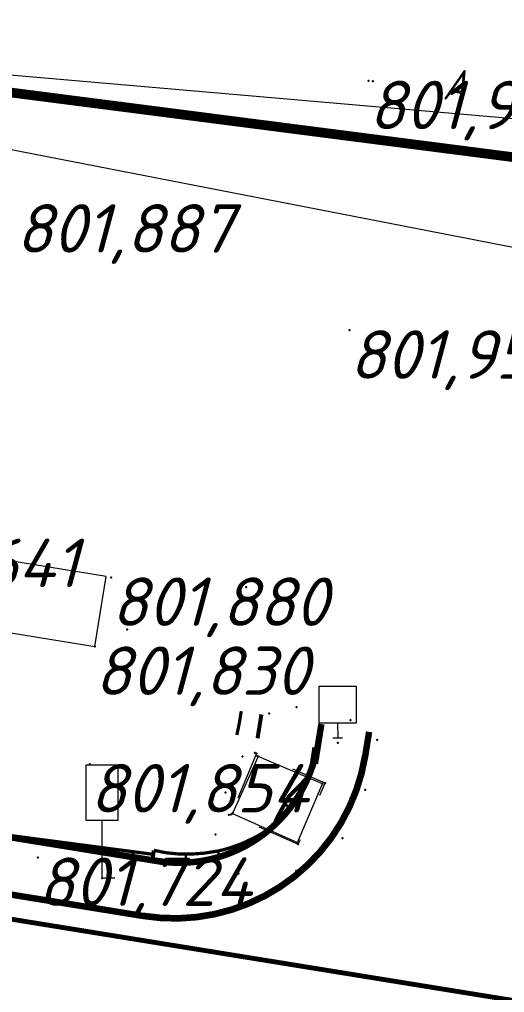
# Model space of a CAD drawing. Header units: metres. Extents: x 629572 to 645168, y 4785785 to 4790166.
# Drawn here: x 635124.73 to 635139.77, y 4788156.37 to 4788186.51 of the extents above; entities that cross this region are included whole.
import ezdxf
from ezdxf import colors
from ezdxf.entities.mleader import LeaderData, LeaderLine
from ezdxf.math import Vec2, Vec3

# ---------------------------------------------------------------- set-up
doc = ezdxf.new("R2010")
doc.units = ezdxf.units.M
for name, pattern in [('Сплошная', [0]), ('Сплошная_0_50', [0]), ('Штриховая 1.5-1.5', [3, 1.5, -1.5]), ('Штриховая 2_0_50', [2, 1, -1])]:
    doc.linetypes.add(name, pattern=pattern)
doc.layers.get('0').update_dxf_attribs({"linetype": 'CONTINUOUS'})
for name, color, linetype in [('Газопровод подземный', 7, 'CONTINUOUS'), ('Границы частей обочин', 7, 'CONTINUOUS'), ('Дороги', 7, 'CONTINUOUS'), ('Дорожн. знаки (прочие)', 7, 'CONTINUOUS'), ('Дорожные полосы', 7, 'CONTINUOUS'), ('Здания и строения', 7, 'CONTINUOUS'), ('красная линия', 7, 'CONTINUOUS'), ('Нурсултан', 7, 'CONTINUOUS'), ('Общая поверхность по верху_ ПЧ или ДП_откосы', 7, 'CONTINUOUS'), ('подпись съездов', 7, 'CONTINUOUS'), ('Проезжие части улиц и тротуаров (без бортового камня)', 7, 'CONTINUOUS'), ('Тротуары и пешеходные дорожки (бордюр)', 7, 'CONTINUOUS'), ('Укрепленная часть обочины', 7, 'CONTINUOUS'), ('Щит квадрат', 7, 'CONTINUOUS')]:
    doc.layers.add(name, color=color, linetype=linetype)
doc.styles.add('ISOCPEUR', font='isocpeui.ttf')
doc.styles.get("Standard").update_dxf_attribs({"font": 'isocpeui.ttf'})
doc.linetypes.add('GAZ_PODZ', pattern='A,4,-2.2,["|",Standard,S=1.8,R=0,X=-1.5,Y=-1],0,["-",Standard,S=1.5,R=0,X=-1.5,Y=0.05],4,-2,10,-2', length=24.2)

# ---------------------------------------------------------------- blocks, each defined once
blk = doc.blocks.new('15 - 206.3.а знаки дорожн прочие')
at = {"color": 7, "linetype": 'Continuous', "lineweight": 0, "true_color": 0xffffff, "flags": 128}
blk.add_lwpolyline([(0.5, 3.5), (-0.5, 3.5), (-0.5, 1.8), (0, 1.8), (0.5, 1.8), (0.5, 3.5)], close=True, dxfattribs=at)
at = {"color": 7, "linetype": 'Continuous', "lineweight": 0, "flags": 128}
blk.add_lwpolyline([(0.4, 0), (0, 0), (0, 1.8)], dxfattribs=at)
at = {"color": 7, "style": 'ISOCPEUR', "flags": 1}
for tag in ['X', 'Отметка', 'Имя объекта CREDO-III', 'Код объекта CREDO-III', 'Номер', 'Примечание', 'Y']:
    blk.add_attdef(tag, (0, 0), '', height=2.5, dxfattribs=at)
blk = doc.blocks.new('17056 приоритета 1')
at = {"color": 7, "linetype": 'Continuous', "lineweight": 0, "flags": 128}
blk.add_lwpolyline([(0.571, 1.755), (0.571, 0.6), (-0.578, 0.6), (-0.578, 1.755), (0.571, 1.755)], close=True, dxfattribs=at)
for points in [[(-0.003, 0.6), (0, 0.15)], [(-0.15, 0.15), (0.15, 0.15)]]:
    blk.add_lwpolyline(points, dxfattribs=at)

msp = doc.modelspace()

# ---------------------------------------------------------------- linework, layer by layer
at = {"layer": 'Газопровод подземный', "color": 50, "linetype": 'GAZ_PODZ', "lineweight": 13, "ltscale": 0.5, "flags": 128}
msp.add_lwpolyline([(635104.876, 4788186.491), (635281.55, 4788171.194)], dxfattribs=at)
at = {"layer": 'Границы частей обочин', "color": 86, "linetype": 'Сплошная', "lineweight": 0, "true_color": 0x128000, "const_width": 0.1, "flags": 128}
for points in [[(635133.968, 4788163.946), (635134.088, 4788164.686)], [(635128.848, 4788160.475), (635128.95, 4788160.456), (635129.053, 4788160.439), (635129.157, 4788160.425), (635129.261, 4788160.413), (635129.365, 4788160.404), (635129.469, 4788160.397), (635129.574, 4788160.393), (635129.679, 4788160.392), (635129.784, 4788160.393), (635129.889, 4788160.397), (635129.994, 4788160.403), (635130.099, 4788160.412), (635130.204, 4788160.424), (635130.309, 4788160.438), (635130.413, 4788160.454), (635130.517, 4788160.474), (635130.62, 4788160.495), (635130.723, 4788160.52), (635130.826, 4788160.547), (635130.928, 4788160.576), (635131.029, 4788160.608), (635131.13, 4788160.643), (635131.23, 4788160.68), (635131.328, 4788160.719), (635131.426, 4788160.761), (635131.523, 4788160.805), (635131.619, 4788160.852), (635131.714, 4788160.901), (635131.808, 4788160.953), (635131.901, 4788161.007), (635131.992, 4788161.063), (635132.082, 4788161.121), (635132.17, 4788161.182), (635132.257, 4788161.245), (635132.343, 4788161.31), (635132.427, 4788161.377), (635132.51, 4788161.446), (635132.59, 4788161.518), (635132.669, 4788161.591), (635132.747, 4788161.667), (635132.822, 4788161.744), (635132.896, 4788161.823), (635132.968, 4788161.904), (635133.038, 4788161.987), (635133.105, 4788162.072), (635133.171, 4788162.158), (635133.235, 4788162.247), (635133.296, 4788162.336), (635133.356, 4788162.428), (635133.413, 4788162.52), (635133.468, 4788162.615), (635133.52, 4788162.71), (635133.571, 4788162.807), (635133.619, 4788162.905), (635133.664, 4788163.005), (635133.707, 4788163.106), (635133.748, 4788163.208), (635133.786, 4788163.31), (635133.822, 4788163.414), (635133.855, 4788163.519), (635133.886, 4788163.625), (635133.914, 4788163.731), (635133.939, 4788163.839), (635133.962, 4788163.946)]]:
    msp.add_lwpolyline(points, dxfattribs=at)
at = {"layer": 'Дорожные полосы', "color": 5, "linetype": 'Сплошная', "lineweight": 0, "true_color": 0x0000ff, "const_width": 0.15, "flags": 128}
msp.add_lwpolyline([(637244.441, 4788000.93), (637131.63, 4787983.591), (637131.63, 4787983.591, 0.001264), (637021.379, 4787966.385), (637021.379, 4787966.385), (637021.377, 4787966.385), (637021.377, 4787966.385), (637021.377, 4787966.385), (637021.377, 4787966.385), (637021.375, 4787966.385), (637021.375, 4787966.385, -0.001203), (636935.478, 4787952.969, -0.000718), (636884.183, 4787944.923, -0.000664), (636836.753, 4787937.617, -0.000191), (636823.101, 4787935.601), (636823.101, 4787935.601), (636823.096, 4787935.6), (636815.096, 4787934.423), (636807.106, 4787933.252), (636801.625, 4787932.48), (636796.143, 4787931.715), (636790.66, 4787930.958), (636785.176, 4787930.211), (636779.69, 4787929.476), (636774.203, 4787928.754), (636768.713, 4787928.048), (636763.221, 4787927.358), (636757.727, 4787926.688), (636752.23, 4787926.037), (636746.731, 4787925.409), (636741.229, 4787924.805), (636735.725, 4787924.226), (636730.217, 4787923.674), (636724.707, 4787923.152), (636724.705, 4787923.152), (636724.703, 4787923.151, -0.004041), (636708.844, 4787921.822, -0.058457), (636479.579, 4787930.231), (636473.504, 4787931.19), (636467.429, 4787932.185), (636461.352, 4787933.214), (636455.275, 4787934.276), (636449.196, 4787935.366), (636443.115, 4787936.485), (636437.033, 4787937.628), (636430.948, 4787938.793), (636424.861, 4787939.979), (636418.771, 4787941.183), (636412.677, 4787942.402), (636406.579, 4787943.635), (636400.477, 4787944.878), (636394.37, 4787946.129), (636388.258, 4787947.387), (636382.14, 4787948.649), (636381.591, 4787948.762), (636381.591, 4787948.762, 0.011051), (636063.817, 4788007.011), (636063.817, 4788007.011), (635781.832, 4788052.283), (635777.235, 4788053), (635777.233, 4788053.001), (635777.233, 4788053.001), (635777.231, 4788053.001, -0.00032), (635726.733, 4788060.908), (635726.731, 4788060.908), (635726.731, 4788060.908), (635726.729, 4788060.909), (635683.06, 4788067.776), (635653.445, 4788072.569), (635554.802, 4788088.991), (634323.13, 4788288.35), (634307.455, 4788291.647), (634287.712, 4788294.843)], format="xyb", dxfattribs=at)
at = {"layer": 'Дорожные полосы', "color": 6, "linetype": 'Сплошная', "lineweight": 0, "true_color": 0xff00ff, "const_width": 0.2, "flags": 128}
for points in [[(635128.567, 4788158.742), (634892.889, 4788196.888)], [(635128.567, 4788158.742), (634893.613, 4788196.771)], [(635135.568, 4788164.446), (635135.449, 4788163.706)], [(635135.568, 4788164.446), (635135.449, 4788163.706)]]:
    msp.add_lwpolyline(points, dxfattribs=at)
for points in [[(635128.567, 4788158.742, 0.414214), (635135.449, 4788163.706)], [(635128.567, 4788158.742, 0.414214), (635135.449, 4788163.706)], [(635128.568, 4788158.748, 0.414214), (635135.443, 4788163.707)], [(635128.568, 4788158.748, 0.414214), (635135.443, 4788163.707)]]:
    msp.add_lwpolyline(points, format="xyb", dxfattribs=at)
at = {"layer": 'Здания и строения', "color": 8, "linetype": 'Сплошная', "lineweight": 0, "flags": 128}
msp.add_lwpolyline([(635120.171, 4788170.432), (635119.819, 4788168.267), (635127.061, 4788167.091), (635127.413, 4788169.256), (635120.171, 4788170.432)], close=True, dxfattribs=at)
at = {"layer": 'красная линия', "color": 1, "linetype": 'Сплошная_0_50', "lineweight": 0, "true_color": 0xff0000, "const_width": 0.3, "elevation": 794.579, "flags": 128}
msp.add_lwpolyline([(635401.641, 4788148.595), (634957.655, 4788205.711), (634868.946, 4788233.682), (634603.956, 4788290.084), (634469.438, 4788276.801), (634466.442, 4788288.998), (634455.452, 4788300.111), (634423.85, 4788288.187), (634367.861, 4788295.693), (634267.843, 4788409.4), (634475.845, 4788682.207), (634474.555, 4788790.795), (634449.85, 4788818.401), (634024.042, 4788644.6), (633889.34, 4788556.209), (633827.944, 4788529.992), (633792.752, 4788543.316), (633784.34, 4788495.79), (633741.538, 4788462.098), (633741.25, 4788461.815), (633707.246, 4788430.797), (633615.343, 4788446.001), (633603.65, 4788448.117), (633593.847, 4788448.295), (633403.135, 4788458.998), (633383.735, 4788456.919), (632950.737, 4788523.705), (632422.446, 4788608.882), (631759.541, 4788723.01), (631749.061, 4788727.901), (631729.34, 4788731.902), (631702.953, 4788733.892), (631676.149, 4788739.917), (631633.151, 4788748.593), (631552.757, 4788764.604), (631505.748, 4788774.005), (631486.053, 4788777.916), (631418.334, 4788781.792), (630663.641, 4788895.085)], dxfattribs=at)
at = {"layer": 'Нурсултан', "color": 7}
for p in [(635135.554, 4788184.616, 15.23), (635135.685, 4788184.607, 15.229), (635134.958, 4788176.886, 15.279), (635127.576, 4788169.229, 15.203), (635131.753, 4788168.924, 15.282), (635128.07, 4788167.622, -786.677), (635128.07, 4788167.622, 15.177), (635127.061, 4788167.091, 15.153), (635133.315, 4788165.212, -786.677), (635133.315, 4788165.212, 15.305), (635132.47, 4788165.015, -786.677), (635132.47, 4788165.015, 15.21), (635134.993, 4788164.811, -786.677), (635134.993, 4788164.811, 15.314), (635135.813, 4788164.196, 15.339), (635135.813, 4788164.196, -786.677), (635134.595, 4788164.111, 15.564), (635131.638, 4788163.682, 15.213), (635131.638, 4788163.682, -786.677), (635132.03, 4788163.797, -786.677), (635132.08, 4788163.78, -786.677), (635132.108, 4788163.696, -786.677), (635132.124, 4788163.68, -786.677), (635126.907, 4788163.451, 15.177), (635126.907, 4788163.451, -786.677), (635134.119, 4788162.832, -786.677), (635134.208, 4788162.856, -786.677), (635135.444, 4788162.647, -786.677), (635135.444, 4788162.647, 15.365), (635131.115, 4788162.573, 15.265), (635131.115, 4788162.573, -786.677), (635131.219, 4788161.876, -786.677), (635131.284, 4788161.89, -786.677), (635131.336, 4788161.914, -786.677), (635131.346, 4788161.935, -786.677), (635130.806, 4788161.263, -786.677), (635130.806, 4788161.263, 15.217), (635134.748, 4788161.158, 15.323), (635134.748, 4788161.158, -786.677), (635133.353, 4788161.018, -786.677), (635133.373, 4788160.965, -786.677), (635125.296, 4788160.554, 15.047), (635125.296, 4788160.554, -786.677), (635131.519, 4788160.064, -786.677), (635131.519, 4788160.064, 15.215), (635133.302, 4788160.14, 15.293), (635133.302, 4788160.14, -786.677), (635127.288, 4788159.916, 15.168)]:
    msp.add_point(p, dxfattribs=at)
at = {"layer": 'Общая поверхность по верху_ ПЧ или ДП_откосы', "color": 30, "linetype": 'Сплошная_0_50', "lineweight": 0, "true_color": 0xff7f27, "const_width": 0.1, "flags": 128}
for points in [[(635128.871, 4788160.653), (635122.796, 4788161.452), (635103.052, 4788164.644), (635083.309, 4788167.84), (635063.566, 4788171.036), (635043.823, 4788174.231), (635024.08, 4788177.427), (635004.337, 4788180.622), (634997.419, 4788181.742), (634997.414, 4788181.743), (634997.409, 4788181.744), (634984.594, 4788183.818), (634964.851, 4788187.014), (634945.108, 4788190.209), (634925.364, 4788193.405), (634913.897, 4788195.261), (634913.888, 4788195.262), (634905.638, 4788196.701), (634905.039, 4788196.81), (634905.029, 4788196.812), (634894.225, 4788198.445)], [(635131.468, 4788164.35), (635131.469, 4788164.355), (635131.54, 4788164.693), (635131.604, 4788165.083), (635131.605, 4788165.088)], [(635133.968, 4788163.946), (635133.969, 4788163.95), (635134.024, 4788164.291), (635134.087, 4788164.681), (635134.088, 4788164.686)], [(635132.427, 4788161.377), (635132.62, 4788161.545), (635132.746, 4788161.666), (635132.807, 4788161.728), (635132.957, 4788161.892), (635133.037, 4788161.986), (635133.077, 4788162.036), (635133.176, 4788162.165), (635133.257, 4788162.279), (635133.295, 4788162.335), (635133.353, 4788162.423), (635133.406, 4788162.508), (635133.451, 4788162.586), (635133.453, 4788162.588), (635133.519, 4788162.708), (635133.558, 4788162.782), (635133.564, 4788162.793), (635133.69, 4788163.063), (635133.704, 4788163.104), (635133.757, 4788163.334), (635133.792, 4788163.533), (635133.802, 4788163.603), (635133.803, 4788163.613), (635133.858, 4788163.96), (635133.859, 4788163.963)], [(635128.896, 4788160.776), (635128.9, 4788160.776), (635129.281, 4788160.701), (635129.672, 4788160.663), (635129.674, 4788160.663), (635130.068, 4788160.661), (635130.416, 4788160.686), (635130.467, 4788160.691), (635130.869, 4788160.753), (635131.069, 4788160.8), (635131.266, 4788160.858), (635131.607, 4788160.981), (635131.657, 4788161.002), (635132.038, 4788161.182), (635132.361, 4788161.368), (635132.409, 4788161.397), (635132.612, 4788161.554)], [(635128.895, 4788160.77), (635128.871, 4788160.653), (635128.842, 4788160.47)]]:
    msp.add_lwpolyline(points, dxfattribs=at)
at = {"layer": 'Общая поверхность по верху_ ПЧ или ДП_откосы', "color": 30, "linetype": 'Штриховая 2_0_50', "lineweight": 0, "true_color": 0xff7f27, "const_width": 0.125, "flags": 128}
for points in [[(635132.109, 4788164.246), (635132.11, 4788164.251), (635132.165, 4788164.592), (635132.228, 4788164.982), (635132.229, 4788164.987)], [(635128.842, 4788160.47), (635122.795, 4788161.449), (635103.052, 4788164.644)], [(635133.69, 4788163.063), (635133.706, 4788163.103), (635133.791, 4788163.324), (635133.854, 4788163.516), (635133.875, 4788163.585), (635133.877, 4788163.595), (635133.961, 4788163.943), (635133.962, 4788163.946)], [(635128.848, 4788160.475), (635128.851, 4788160.474), (635129.264, 4788160.413), (635129.682, 4788160.392), (635129.684, 4788160.392), (635130.101, 4788160.412), (635130.465, 4788160.464), (635130.519, 4788160.474), (635130.929, 4788160.577), (635131.132, 4788160.643), (635131.329, 4788160.719), (635131.666, 4788160.876), (635131.715, 4788160.901), (635132.082, 4788161.121), (635132.384, 4788161.342), (635132.427, 4788161.377), (635132.612, 4788161.554), (635132.688, 4788161.72), (635132.725, 4788161.802), (635132.829, 4788161.994), (635132.887, 4788162.1), (635132.917, 4788162.155), (635132.994, 4788162.29), (635133.06, 4788162.405), (635133.092, 4788162.461), (635133.165, 4788162.533), (635133.238, 4788162.602), (635133.302, 4788162.665), (635133.304, 4788162.666), (635133.403, 4788162.765), (635133.462, 4788162.826), (635133.471, 4788162.836), (635133.681, 4788163.067), (635133.704, 4788163.104)], [(635128.847, 4788160.469), (635128.895, 4788160.77)]]:
    msp.add_lwpolyline(points, dxfattribs=at)
at = {"layer": 'Общая поверхность по верху_ ПЧ или ДП_откосы', "color": 30, "linetype": 'Continuous', "lineweight": 0, "true_color": 0xff7f27, "const_width": 0.075, "flags": 128}
for points in [[(635133.852, 4788163.92), (635133.949, 4788163.89)], [(635133.636, 4788162.948), (635133.613, 4788162.957)], [(635133.121, 4788162.094), (635132.951, 4788162.215)], [(635125.229, 4788161.132), (635125.237, 4788161.092)], [(635126.22, 4788161.002), (635126.261, 4788160.888)], [(635127.211, 4788160.872), (635127.249, 4788160.797)], [(635131.824, 4788161.081), (635131.867, 4788160.993)], [(635128.203, 4788160.741), (635128.32, 4788160.554)], [(635129.887, 4788160.662), (635129.888, 4788160.402)], [(635130.881, 4788160.756), (635130.902, 4788160.665)]]:
    msp.add_lwpolyline(points, dxfattribs=at)
at = {"layer": 'Проезжие части улиц и тротуаров (без бортового камня)', "linetype": 'Штриховая 1.5-1.5', "lineweight": 0, "flags": 128}
msp.add_lwpolyline([(635132.08, 4788163.78), (635131.284, 4788161.89), (635133.373, 4788160.965), (635134.208, 4788162.856), (635132.08, 4788163.78)], close=True, dxfattribs=at)
at = {"layer": 'Тротуары и пешеходные дорожки (бордюр)', "color": 7, "linetype": 'Сплошная', "lineweight": 0, "flags": 128}
msp.add_lwpolyline([(635132.124, 4788163.68), (635131.336, 4788161.914), (635133.353, 4788161.018), (635134.119, 4788162.832), (635132.124, 4788163.68)], close=True, dxfattribs=at)
at = {"layer": 'Укрепленная часть обочины', "color": 30, "linetype": 'Сплошная', "lineweight": 0, "true_color": 0xff7f27, "const_width": 0.2, "flags": 128}
for points in [[(635129.156, 4788160.419), (634893.327, 4788198.59)], [(635129.001, 4788160.444), (634893.618, 4788198.543)], [(635134.088, 4788164.686), (635133.889, 4788163.459)], [(635128.848, 4788160.475), (635128.95, 4788160.456), (635129.053, 4788160.439), (635129.157, 4788160.425), (635129.261, 4788160.413), (635129.365, 4788160.404), (635129.469, 4788160.397), (635129.574, 4788160.393), (635129.679, 4788160.392), (635129.784, 4788160.393), (635129.889, 4788160.397), (635129.994, 4788160.403), (635130.099, 4788160.412), (635130.204, 4788160.424), (635130.309, 4788160.438), (635130.413, 4788160.454), (635130.517, 4788160.474), (635130.62, 4788160.495), (635130.723, 4788160.52), (635130.826, 4788160.547), (635130.928, 4788160.576), (635131.029, 4788160.608), (635131.13, 4788160.643), (635131.23, 4788160.68), (635131.328, 4788160.719), (635131.426, 4788160.761), (635131.523, 4788160.805), (635131.619, 4788160.852), (635131.714, 4788160.901), (635131.808, 4788160.953), (635131.901, 4788161.007), (635131.992, 4788161.063), (635132.082, 4788161.121), (635132.17, 4788161.182), (635132.257, 4788161.245), (635132.343, 4788161.31), (635132.427, 4788161.377), (635132.51, 4788161.446), (635132.59, 4788161.518), (635132.669, 4788161.591), (635132.747, 4788161.667), (635132.822, 4788161.744), (635132.896, 4788161.823), (635132.968, 4788161.904), (635133.038, 4788161.987), (635133.105, 4788162.072), (635133.171, 4788162.158), (635133.235, 4788162.247), (635133.296, 4788162.336), (635133.356, 4788162.428), (635133.413, 4788162.52), (635133.468, 4788162.615), (635133.52, 4788162.71), (635133.571, 4788162.807), (635133.619, 4788162.905), (635133.664, 4788163.005), (635133.707, 4788163.106), (635133.748, 4788163.208), (635133.786, 4788163.31), (635133.822, 4788163.414), (635133.855, 4788163.519), (635133.886, 4788163.625), (635133.914, 4788163.731), (635133.939, 4788163.839), (635133.962, 4788163.946)], [(635128.848, 4788160.475), (635128.95, 4788160.456), (635129.053, 4788160.439), (635129.157, 4788160.425), (635129.261, 4788160.413), (635129.365, 4788160.404), (635129.469, 4788160.397), (635129.574, 4788160.393), (635129.679, 4788160.392), (635129.784, 4788160.393), (635129.889, 4788160.397), (635129.994, 4788160.403), (635130.099, 4788160.412), (635130.204, 4788160.424), (635130.309, 4788160.438), (635130.413, 4788160.454), (635130.517, 4788160.474), (635130.62, 4788160.495), (635130.723, 4788160.52), (635130.826, 4788160.547), (635130.928, 4788160.576), (635131.029, 4788160.608), (635131.13, 4788160.643), (635131.23, 4788160.68), (635131.328, 4788160.719), (635131.426, 4788160.761), (635131.523, 4788160.805), (635131.619, 4788160.852), (635131.714, 4788160.901), (635131.808, 4788160.953), (635131.901, 4788161.007), (635131.992, 4788161.063), (635132.082, 4788161.121), (635132.17, 4788161.182), (635132.257, 4788161.245), (635132.343, 4788161.31), (635132.427, 4788161.377), (635132.51, 4788161.446), (635132.59, 4788161.518), (635132.669, 4788161.591), (635132.747, 4788161.667), (635132.822, 4788161.744), (635132.896, 4788161.823), (635132.968, 4788161.904), (635133.038, 4788161.987), (635133.105, 4788162.072), (635133.171, 4788162.158), (635133.235, 4788162.247), (635133.296, 4788162.336), (635133.356, 4788162.428), (635133.413, 4788162.52), (635133.468, 4788162.615), (635133.52, 4788162.71), (635133.571, 4788162.807), (635133.619, 4788162.905), (635133.664, 4788163.005), (635133.707, 4788163.106), (635133.748, 4788163.208), (635133.786, 4788163.31), (635133.822, 4788163.414), (635133.855, 4788163.519), (635133.886, 4788163.625), (635133.914, 4788163.731), (635133.939, 4788163.839), (635133.962, 4788163.946)]]:
    msp.add_lwpolyline(points, dxfattribs=at)

# ---------------------------------------------------------------- block references
at = {"layer": 'Дорожн. знаки (прочие)', "color": 7, "linetype": 'Continuous'}
msp.add_blockref('15 - 206.3.а знаки дорожн прочие', (635127.288, 4788159.916, 795.239), dxfattribs=at)
at = {"layer": 'Щит квадрат', "color": 7, "linetype": 'Continuous'}
msp.add_blockref('17056 приоритета 1', (635134.595, 4788164.111, 795.239), dxfattribs=at)

# ---------------------------------------------------------------- texts
at = {"layer": 'Дороги', "color": 0, "style": 'ISOCPEUR', "width": 0.75}
msp.add_text('А', height=1, rotation=350.5923, dxfattribs=at).set_placement((635137.841, 4788184.05))
at = {"layer": 'Нурсултан', "color": 251, "char_height": 1.5, "attachment_point": 1, "style": 'ISOCPEUR'}
for s, insert in [('801,907', (635135.554, 4788184.616, 15.23)), ('801,887', (635124.618, 4788180.793, 15.21)), ('801,956', (635134.958, 4788176.886, 15.279)), ('801,641', (635120.171, 4788170.432, 14.964)), ('801,880', (635127.576, 4788169.229, 15.203)), ('801,830', (635127.061, 4788167.091, 15.153)), ('801,854', (635126.907, 4788163.451, 15.177)), ('801,724', (635125.296, 4788160.554, 15.047))]:
    msp.add_mtext(s, dxfattribs=dict(at, insert=insert))

# ---------------------------------------------------------------- next in the draw order: leaders
at = {"layer": 'подпись съездов'}
ml = msp.add_multileader_mtext('Standard', dxfattribs=at)
ml.set_content('Примыкание^JПК51+38,39', color=256, style='ISOCPEUR')
ml.set_leader_properties()
ml.build(insert=Vec2(0, 0))
ml.multileader.update_dxf_attribs({"text_right_attachment_type": 6, "dogleg_length": 0.36, "arrow_head_size": 0})
ctx = ml.context
ctx.base_point, ctx.char_height, ctx.arrow_head_size, ctx.plane_origin, ctx.plane_x_axis, ctx.plane_y_axis = Vec3(635109.713, 4788156.8), 2.53, 0, Vec3(635140.875, 4788139.208), Vec3(0.984808, -0.173648), Vec3(0.173648, 0.984808)
ctx.right_attachment, ctx.text_align_type = 6, 2
notes = []
notes.append((ctx, [(1, (1, 1, 0), (635132.597, 4788151.223), (-0.984808, 0.173648), 0.36, [(0, [(635141.098, 4788139.256)], 0, [])])]))
ctx.mtext.insert, ctx.mtext.text_direction, ctx.mtext.rotation, ctx.mtext.alignment, ctx.mtext.flow_direction = Vec3(635130.801, 4788154.623), Vec3(0.984808, -0.173648), 6.108652, 3, 5
ctx.mtext.has_bg_fill, ctx.mtext.bg_color, ctx.mtext.bg_scale_factor, ctx.mtext.bg_transparency, ctx.mtext.use_window_bg_color = 1, -1027028792, 1.5, 0, 1
for ctx, leaders in notes:
    for number, flags, end, landing, length, lines in leaders:
        leader = LeaderData()
        leader.index, (leader.has_last_leader_line, leader.has_dogleg_vector, leader.attachment_direction) = number, flags
        leader.last_leader_point, leader.dogleg_vector, leader.dogleg_length = Vec3(end), Vec3(landing), length
        for number, points, colour, breaks in lines:
            line = LeaderLine()
            line.index, line.vertices, line.color, line.breaks = number, Vec3.list(points), colors.encode_raw_color(colour), breaks
            leader.lines.append(line)
        ctx.leaders.append(leader)

# ---------------------------------------------------------------- next in the draw order: linework, layer by layer
at = {"layer": 'Газопровод подземный', "color": 50, "linetype": 'GAZ_PODZ', "lineweight": 13, "ltscale": 0.5, "flags": 128}
msp.add_lwpolyline([(634767.772, 4788220.603), (634852.542, 4788235.035), (634896.009, 4788225.723), (634931.084, 4788219.172), (634979.801, 4788210.62), (635199.374, 4788167.924), (635281.07, 4788167.023), (635401.234, 4788144.547), (635406.883, 4788140.607), (635414.121, 4788129.765)], dxfattribs=at)

doc.saveas('drawing.dxf')
